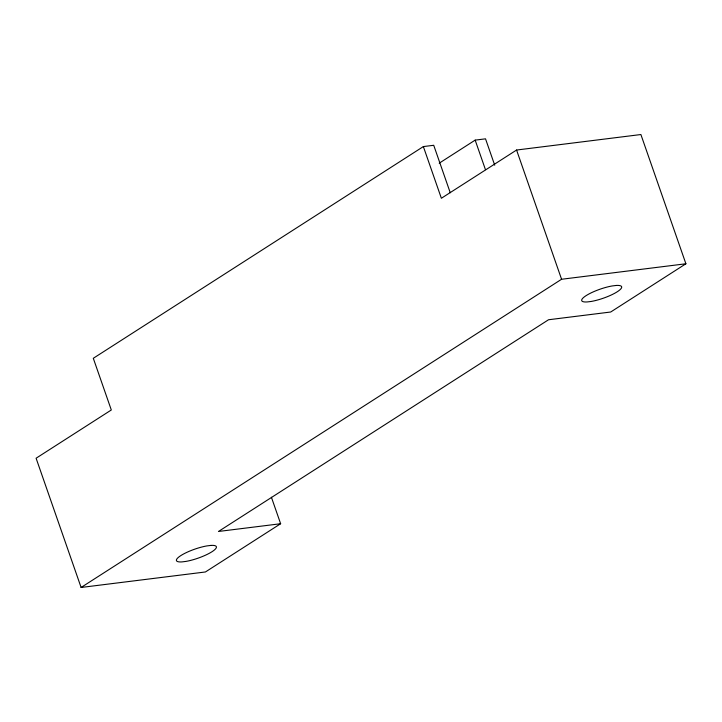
<?xml version="1.0" encoding="UTF-8"?>
<svg xmlns="http://www.w3.org/2000/svg" width="722" height="722" viewBox="0 0 722 722"><rect width="100%" height="100%" fill="white"/><g stroke="black" fill="none" stroke-linecap="round" stroke-linejoin="round"><path stroke-width="1.08" d="M450.257 192.756L433.723 145.284L423.363 146.575L93.3 358.292L111.305 409.988L36.1 458.226L81.108 587.464L205.427 571.968L280.632 523.73L271.409 497.25M439.22 163.181L475.166 140.122L485.527 138.832L494.714 165.203M280.632 523.73L218.468 531.473L548.53 319.756L610.695 312.012L685.9 263.774L640.892 134.536L516.573 150.032L441.368 198.27L423.363 146.575M81.108 587.464L561.572 279.261L685.9 263.774M516.573 150.032L561.572 279.261M475.166 140.122L485.455 169.661M210.878 545.417L206.808 545.922A21.137 4.792 -19.2 0 0 180.798 555.615A21.137 4.792 -19.2 0 0 181.944 561.906L186.014 561.4A21.137 4.792 -19.2 0 0 212.024 551.707A21.137 4.792 -19.2 0 0 210.878 545.417M616.2 285.452L612.139 285.957A21.137 4.792 -19.2 0 0 586.111 295.632A21.137 4.792 -19.2 0 0 587.148 301.949L591.219 301.453A21.137 4.792 -19.2 0 0 617.238 291.778A21.137 4.792 -19.2 0 0 616.2 285.452"/></g></svg>
